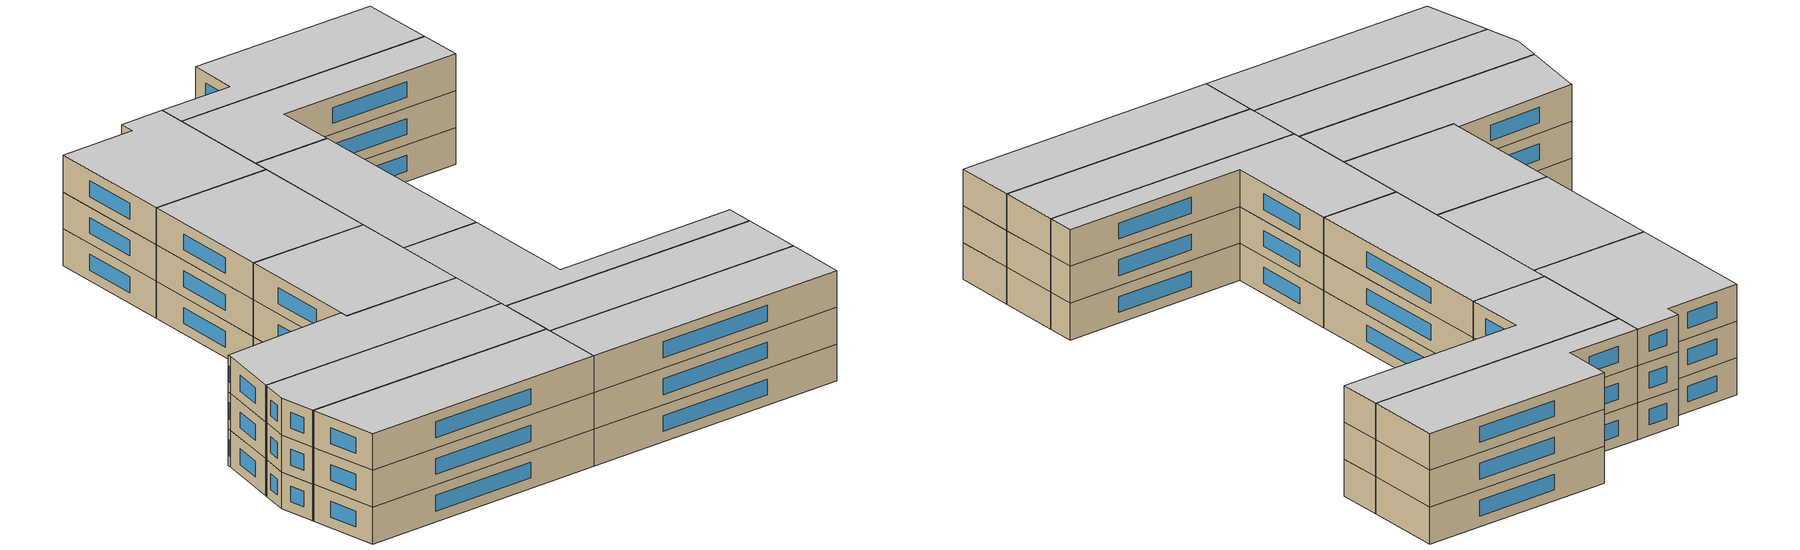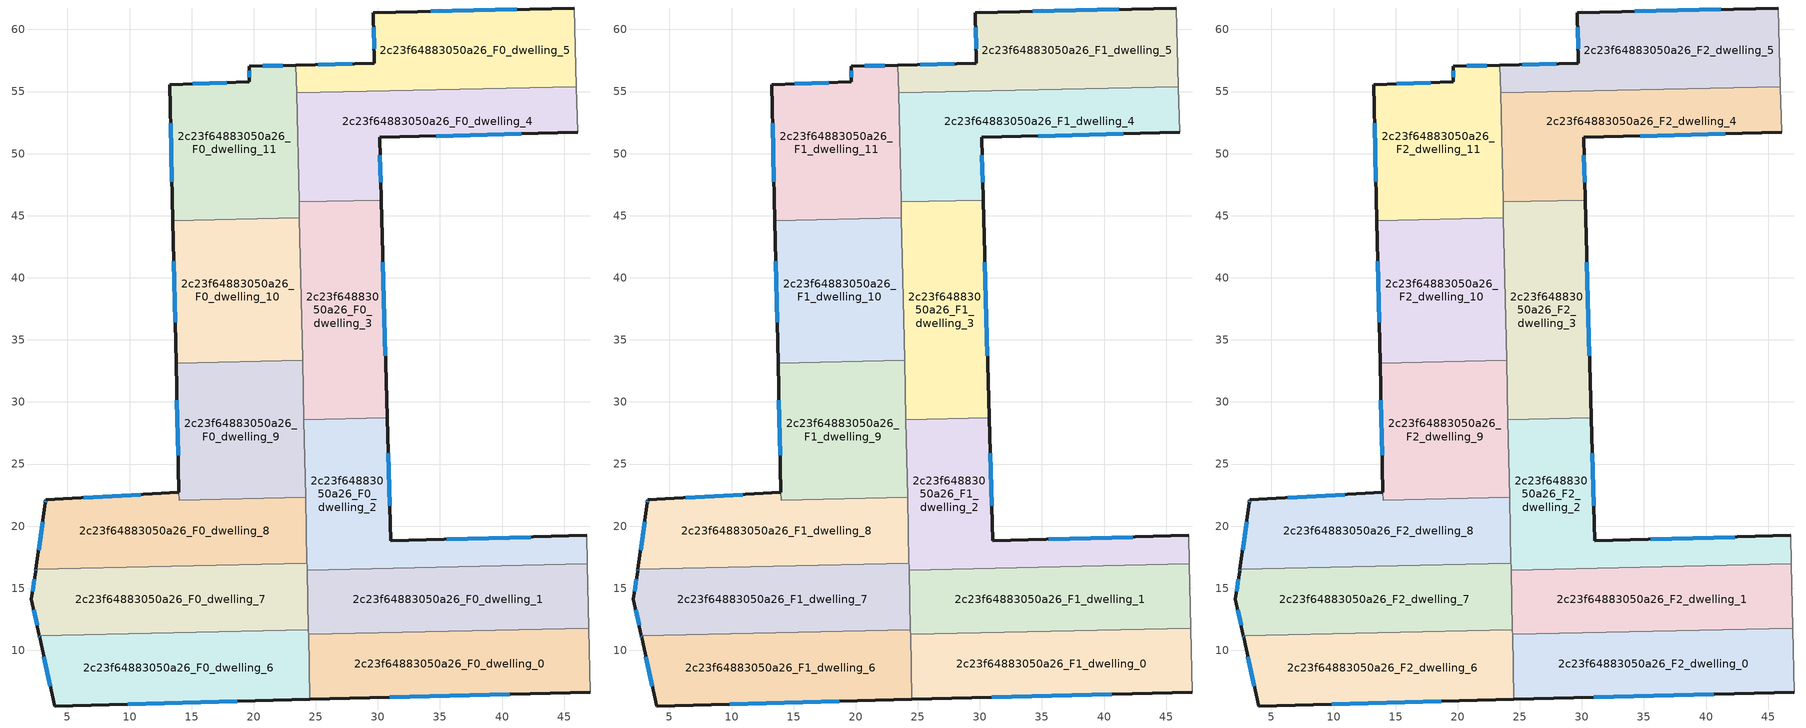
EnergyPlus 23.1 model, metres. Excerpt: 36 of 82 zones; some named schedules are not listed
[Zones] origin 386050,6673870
2c23f64883050a26_F0_dwelling_0
 floor ground (EU_floor_Construction): 46.97,11.78 47.08,6.64 24.53,6.05 24.42,11.28 z0
 wall outside (EU_wall_Construction): 24.53,6.05 47.08,6.64 z0:3
 wall adiabatic (EU_wall_Construction): 47.08,6.64 46.97,11.78 z0:3
 wall to 2c23f64883050a26_F0_dwelling_1 (EU_wall_Construction): 46.97,11.78 24.42,11.28 z0:3
 wall to 2c23f64883050a26_F0_dwelling_6 (EU_wall_Construction): 24.42,11.28 24.53,6.05 z0:3
 window (EU_Window_Construction): 30.98,6.22 40.64,6.47 z0.86:2.14
2c23f64883050a26_F0_dwelling_1
 floor ground (EU_floor_Construction): 46.86,16.96 46.97,11.78 24.42,11.28 24.3,16.46 z0
 wall to 2c23f64883050a26_F0_dwelling_2 (EU_wall_Construction): 46.86,16.96 24.3,16.46 z0:3
 wall adiabatic (EU_wall_Construction): 46.97,11.78 46.86,16.96 z0:3
 wall to 2c23f64883050a26_F0_dwelling_7 (EU_wall_Construction): 24.3,16.46 24.41,11.65 z0:3
 wall to 2c23f64883050a26_F0_dwelling_6 (EU_wall_Construction): 24.41,11.65 24.41,11.55 24.42,11.28 z0:3
2c23f64883050a26_F0_dwelling_10
 floor ground (EU_floor_Construction): 23.68,44.83 23.93,33.36 13.75,33.13 13.49,44.61 z0
 wall outside (EU_wall_Construction): 13.49,44.61 13.75,33.13 z0:3
 wall to 2c23f64883050a26_F0_dwelling_9 (EU_wall_Construction): 13.75,33.13 23.93,33.36 z0:3
 wall to 2c23f64883050a26_F0_dwelling_11 (EU_wall_Construction): 23.68,44.83 13.49,44.61 z0:3
 wall to 2c23f64883050a26_F0_dwelling_3 (EU_wall_Construction): 23.93,33.36 23.68,44.83 z0:3
 window (EU_Window_Construction): 13.56,41.33 13.67,36.41 z0.86:2.14
2c23f64883050a26_F0_dwelling_11
 floor ground (EU_floor_Construction): 23.41,57.12 23.68,44.83 13.49,44.61 13.24,55.56 19.66,55.79 19.63,57.04 z0
 wall outside (EU_wall_Construction): 23.41,57.12 19.63,57.04 19.66,55.79 13.24,55.56 13.49,44.61 z0:3
 wall to 2c23f64883050a26_F0_dwelling_4 (EU_wall_Construction): 23.65,46.11 23.46,54.88 z0:3
 wall to 2c23f64883050a26_F0_dwelling_5 (EU_wall_Construction): 23.46,54.88 23.41,57.12 z0:3
 wall to 2c23f64883050a26_F0_dwelling_3 (EU_wall_Construction): 23.68,44.84 23.65,46.11 z0:3
 window (EU_Window_Construction): 13.31,52.43 13.42,47.74 / 17.83,55.72 15.07,55.63 / 19.64,56.68 19.65,56.14 / 22.33,57.1 20.71,57.06 z0.86:2.14
2c23f64883050a26_F0_dwelling_2
 floor ground (EU_floor_Construction): 46.81,19.25 46.86,16.96 24.3,16.46 24.04,28.57 30.75,28.71 31.02,18.81 z0
 wall outside (EU_wall_Construction): 46.81,19.25 31.02,18.81 30.75,28.71 z0:3
 wall to 2c23f64883050a26_F0_dwelling_3 (EU_wall_Construction): 30.75,28.71 24.04,28.57 z0:3
 wall adiabatic (EU_wall_Construction): 46.86,16.96 46.81,19.25 z0:3
 wall to 2c23f64883050a26_F0_dwelling_9 (EU_wall_Construction): 24.04,28.57 24.17,22.33 z0:3
 wall to 2c23f64883050a26_F0_dwelling_8 (EU_wall_Construction): 24.18,22.33 24.29,17.02 z0:3
 wall to 2c23f64883050a26_F0_dwelling_7 (EU_wall_Construction): 24.29,17.02 24.29,16.87 / 24.3,16.87 24.3,16.46 z0:3
 window (EU_Window_Construction): 30.94,21.64 30.83,25.88 / 42.3,19.12 35.53,18.93 z0.86:2.14
2c23f64883050a26_F0_dwelling_3
 floor ground (EU_floor_Construction): 30.27,46.25 30.75,28.71 24.04,28.57 23.65,46.11 z0
 wall outside (EU_wall_Construction): 30.75,28.71 30.27,46.25 z0:3
 wall to 2c23f64883050a26_F0_dwelling_4 (EU_wall_Construction): 30.27,46.25 23.65,46.11 z0:3
 wall to 2c23f64883050a26_F0_dwelling_9 (EU_wall_Construction): 23.93,33.36 24.04,28.57 z0:3
 window (EU_Window_Construction): 30.61,33.72 30.41,41.24 z0.86:2.14
2c23f64883050a26_F0_dwelling_4
 floor ground (EU_floor_Construction): 45.99,55.38 46.09,51.7 30.13,51.31 30.27,46.25 23.65,46.11 23.46,54.88 z0
 wall outside (EU_wall_Construction): 30.27,46.25 30.13,51.31 46.09,51.7 z0:3
 wall to 2c23f64883050a26_F0_dwelling_5 (EU_wall_Construction): 45.99,55.38 23.46,54.88 z0:3
 wall adiabatic (EU_wall_Construction): 46.09,51.7 45.99,55.38 z0:3
 window (EU_Window_Construction): 34.69,51.42 41.53,51.59 / 30.23,47.7 30.17,49.86 z0.86:2.14
2c23f64883050a26_F0_dwelling_5
 floor ground (EU_floor_Construction): 45.82,61.73 45.99,55.38 23.46,54.88 23.41,57.12 29.73,57.26 29.63,61.36 z0
 wall outside (EU_wall_Construction): 45.82,61.73 29.63,61.36 29.73,57.26 23.41,57.12 z0:3
 wall adiabatic (EU_wall_Construction): 45.99,55.38 45.82,61.73 z0:3
 window (EU_Window_Construction): 41.2,61.62 34.26,61.47 / 27.92,57.22 25.21,57.16 / 29.66,60.19 29.7,58.43 z0.86:2.14
2c23f64883050a26_F0_dwelling_6
 floor ground (EU_floor_Construction): 24.41,11.65 24.41,11.55 24.53,6.05 3.97,5.52 2.76,11.07 2.74,11.17 z0
 wall outside (EU_wall_Construction): 2.74,11.17 2.76,11.07 3.97,5.52 24.53,6.05 z0:3
 wall to 2c23f64883050a26_F0_dwelling_7 (EU_wall_Construction): 24.41,11.65 2.74,11.17 z0:3
 window (EU_Window_Construction): 2.75,11.14 2.76,11.1 / 9.85,5.67 18.66,5.9 / 3.11,9.48 3.63,7.1 z0.86:2.14
2c23f64883050a26_F0_dwelling_7
 floor ground (EU_floor_Construction): 24.29,17.02 24.29,16.87 24.41,11.65 2.74,11.17 2.11,14.09 2.43,16.38 2.44,16.44 2.45,16.54 z0
 wall outside (EU_wall_Construction): 2.45,16.54 2.44,16.44 2.43,16.38 2.11,14.09 2.74,11.17 z0:3
 wall to 2c23f64883050a26_F0_dwelling_8 (EU_wall_Construction): 24.29,17.02 2.45,16.54 z0:3
 window (EU_Window_Construction): 2.34,15.73 2.2,14.75 / 2.45,16.51 2.44,16.46 / 2.29,13.26 2.56,12.01 z0.86:2.14
2c23f64883050a26_F0_dwelling_8
 floor ground (EU_floor_Construction): 24.17,22.33 24.29,17.02 2.45,16.54 3.21,21.87 3.25,22.12 13.98,22.72 14,22.1 z0
 wall outside (EU_wall_Construction): 13.98,22.72 3.25,22.12 3.21,21.87 2.45,16.54 z0:3
 wall to 2c23f64883050a26_F0_dwelling_9 (EU_wall_Construction): 24.17,22.33 14,22.1 13.98,22.72 z0:3
 window (EU_Window_Construction): 3.24,22.04 3.22,21.94 / 10.92,22.55 6.31,22.29 / 3,20.34 2.67,18.06 z0.86:2.14
2c23f64883050a26_F0_dwelling_9
 floor ground (EU_floor_Construction): 23.93,33.36 24.17,22.33 14,22.1 13.75,33.13 z0
 wall outside (EU_wall_Construction): 13.75,33.13 13.98,22.72 z0:3
 window (EU_Window_Construction): 13.81,30.16 13.91,25.69 z0.86:2.14
2c23f64883050a26_F1_dwelling_0
 floor to 2c23f64883050a26_F0_dwelling_0 (EU_floor_Construction): 46.97,11.78 47.08,6.64 24.53,6.05 24.42,11.28 z3
 wall outside (EU_wall_Construction): 24.53,6.05 47.08,6.64 z3:6
 wall adiabatic (EU_wall_Construction): 47.08,6.64 46.97,11.78 z3:6
 wall to 2c23f64883050a26_F1_dwelling_1 (EU_wall_Construction): 46.97,11.78 24.42,11.28 z3:6
 wall to 2c23f64883050a26_F1_dwelling_6 (EU_wall_Construction): 24.42,11.28 24.53,6.05 z3:6
 window (EU_Window_Construction): 30.98,6.22 40.64,6.47 z3.86:5.14
2c23f64883050a26_F1_dwelling_1
 floor to 2c23f64883050a26_F0_dwelling_1 (EU_floor_Construction): 46.86,16.96 46.97,11.78 24.42,11.28 24.3,16.46 z3
 wall to 2c23f64883050a26_F1_dwelling_2 (EU_wall_Construction): 46.86,16.96 24.3,16.46 z3:6
 wall adiabatic (EU_wall_Construction): 46.97,11.78 46.86,16.96 z3:6
 wall to 2c23f64883050a26_F1_dwelling_7 (EU_wall_Construction): 24.3,16.46 24.41,11.65 z3:6
 wall to 2c23f64883050a26_F1_dwelling_6 (EU_wall_Construction): 24.41,11.65 24.41,11.55 24.42,11.28 z3:6
2c23f64883050a26_F1_dwelling_10
 floor to 2c23f64883050a26_F0_dwelling_10 (EU_floor_Construction): 23.68,44.83 23.93,33.36 13.75,33.13 13.49,44.61 z3
 wall outside (EU_wall_Construction): 13.49,44.61 13.75,33.13 z3:6
 wall to 2c23f64883050a26_F1_dwelling_9 (EU_wall_Construction): 13.75,33.13 23.93,33.36 z3:6
 wall to 2c23f64883050a26_F1_dwelling_11 (EU_wall_Construction): 23.68,44.83 13.49,44.61 z3:6
 wall to 2c23f64883050a26_F1_dwelling_3 (EU_wall_Construction): 23.93,33.36 23.68,44.83 z3:6
 window (EU_Window_Construction): 13.56,41.33 13.67,36.41 z3.86:5.14
2c23f64883050a26_F1_dwelling_11
 floor to 2c23f64883050a26_F0_dwelling_11 (EU_floor_Construction): 23.41,57.12 23.68,44.83 13.49,44.61 13.24,55.56 19.66,55.79 19.63,57.04 z3
 wall outside (EU_wall_Construction): 23.41,57.12 19.63,57.04 19.66,55.79 13.24,55.56 13.49,44.61 z3:6
 wall to 2c23f64883050a26_F1_dwelling_4 (EU_wall_Construction): 23.65,46.11 23.46,54.88 z3:6
 wall to 2c23f64883050a26_F1_dwelling_5 (EU_wall_Construction): 23.46,54.88 23.41,57.12 z3:6
 wall to 2c23f64883050a26_F1_dwelling_3 (EU_wall_Construction): 23.68,44.84 23.65,46.11 z3:6
 window (EU_Window_Construction): 13.31,52.43 13.42,47.74 / 17.83,55.72 15.07,55.63 / 19.64,56.68 19.65,56.14 / 22.33,57.1 20.71,57.06 z3.86:5.14
2c23f64883050a26_F1_dwelling_2
 floor to 2c23f64883050a26_F0_dwelling_2 (EU_floor_Construction): 46.81,19.25 46.86,16.96 24.3,16.46 24.04,28.57 30.75,28.71 31.02,18.81 z3
 wall outside (EU_wall_Construction): 46.81,19.25 31.02,18.81 30.75,28.71 z3:6
 wall to 2c23f64883050a26_F1_dwelling_3 (EU_wall_Construction): 30.75,28.71 24.04,28.57 z3:6
 wall adiabatic (EU_wall_Construction): 46.86,16.96 46.81,19.25 z3:6
 wall to 2c23f64883050a26_F1_dwelling_9 (EU_wall_Construction): 24.04,28.57 24.17,22.33 z3:6
 wall to 2c23f64883050a26_F1_dwelling_8 (EU_wall_Construction): 24.18,22.33 24.29,17.02 z3:6
 wall to 2c23f64883050a26_F1_dwelling_7 (EU_wall_Construction): 24.29,17.02 24.29,16.87 / 24.3,16.87 24.3,16.46 z3:6
 window (EU_Window_Construction): 30.94,21.64 30.83,25.88 / 42.3,19.12 35.53,18.93 z3.86:5.14
2c23f64883050a26_F1_dwelling_3
 floor to 2c23f64883050a26_F0_dwelling_3 (EU_floor_Construction): 30.27,46.25 30.75,28.71 24.04,28.57 23.65,46.11 z3
 wall outside (EU_wall_Construction): 30.75,28.71 30.27,46.25 z3:6
 wall to 2c23f64883050a26_F1_dwelling_4 (EU_wall_Construction): 30.27,46.25 23.65,46.11 z3:6
 wall to 2c23f64883050a26_F1_dwelling_9 (EU_wall_Construction): 23.93,33.36 24.04,28.57 z3:6
 window (EU_Window_Construction): 30.61,33.72 30.41,41.24 z3.86:5.14
2c23f64883050a26_F1_dwelling_4
 floor to 2c23f64883050a26_F0_dwelling_4 (EU_floor_Construction): 45.99,55.38 46.09,51.7 30.13,51.31 30.27,46.25 23.65,46.11 23.46,54.88 z3
 wall outside (EU_wall_Construction): 30.27,46.25 30.13,51.31 46.09,51.7 z3:6
 wall to 2c23f64883050a26_F1_dwelling_5 (EU_wall_Construction): 45.99,55.38 23.46,54.88 z3:6
 wall adiabatic (EU_wall_Construction): 46.09,51.7 45.99,55.38 z3:6
 window (EU_Window_Construction): 34.69,51.42 41.53,51.59 / 30.23,47.7 30.17,49.86 z3.86:5.14
2c23f64883050a26_F1_dwelling_5
 floor to 2c23f64883050a26_F0_dwelling_5 (EU_floor_Construction): 45.82,61.73 45.99,55.38 23.46,54.88 23.41,57.12 29.73,57.26 29.63,61.36 z3
 wall outside (EU_wall_Construction): 45.82,61.73 29.63,61.36 29.73,57.26 23.41,57.12 z3:6
 wall adiabatic (EU_wall_Construction): 45.99,55.38 45.82,61.73 z3:6
 window (EU_Window_Construction): 41.2,61.62 34.26,61.47 / 27.92,57.22 25.21,57.16 / 29.66,60.19 29.7,58.43 z3.86:5.14
2c23f64883050a26_F1_dwelling_6
 floor to 2c23f64883050a26_F0_dwelling_6 (EU_floor_Construction): 24.41,11.65 24.41,11.55 24.53,6.05 3.97,5.52 2.76,11.07 2.74,11.17 z3
 wall outside (EU_wall_Construction): 2.74,11.17 2.76,11.07 3.97,5.52 24.53,6.05 z3:6
 wall to 2c23f64883050a26_F1_dwelling_7 (EU_wall_Construction): 24.41,11.65 2.74,11.17 z3:6
 window (EU_Window_Construction): 2.75,11.14 2.76,11.1 / 9.85,5.67 18.66,5.9 / 3.11,9.48 3.63,7.1 z3.86:5.14
2c23f64883050a26_F1_dwelling_7
 floor to 2c23f64883050a26_F0_dwelling_7 (EU_floor_Construction): 24.29,17.02 24.29,16.87 24.41,11.65 2.74,11.17 2.11,14.09 2.43,16.38 2.44,16.44 2.45,16.54 z3
 wall outside (EU_wall_Construction): 2.45,16.54 2.44,16.44 2.43,16.38 2.11,14.09 2.74,11.17 z3:6
 wall to 2c23f64883050a26_F1_dwelling_8 (EU_wall_Construction): 24.29,17.02 2.45,16.54 z3:6
 window (EU_Window_Construction): 2.34,15.73 2.2,14.75 / 2.45,16.51 2.44,16.46 / 2.29,13.26 2.56,12.01 z3.86:5.14
2c23f64883050a26_F1_dwelling_8
 floor to 2c23f64883050a26_F0_dwelling_8 (EU_floor_Construction): 24.17,22.33 24.29,17.02 2.45,16.54 3.21,21.87 3.25,22.12 13.98,22.72 14,22.1 z3
 wall outside (EU_wall_Construction): 13.98,22.72 3.25,22.12 3.21,21.87 2.45,16.54 z3:6
 wall to 2c23f64883050a26_F1_dwelling_9 (EU_wall_Construction): 24.17,22.33 14,22.1 13.98,22.72 z3:6
 window (EU_Window_Construction): 3.24,22.04 3.22,21.94 / 10.92,22.55 6.31,22.29 / 3,20.34 2.67,18.06 z3.86:5.14
2c23f64883050a26_F1_dwelling_9
 floor to 2c23f64883050a26_F0_dwelling_9 (EU_floor_Construction): 23.93,33.36 24.17,22.33 14,22.1 13.75,33.13 z3
 wall outside (EU_wall_Construction): 13.75,33.13 13.98,22.72 z3:6
 window (EU_Window_Construction): 13.81,30.16 13.91,25.69 z3.86:5.14
2c23f64883050a26_F2_dwelling_0
 floor to 2c23f64883050a26_F1_dwelling_0 (EU_floor_Construction): 46.97,11.78 47.08,6.64 24.53,6.05 24.42,11.28 z6
 wall outside (EU_wall_Construction): 24.53,6.05 47.08,6.64 z6:9
 wall adiabatic (EU_wall_Construction): 47.08,6.64 46.97,11.78 z6:9
 wall to 2c23f64883050a26_F2_dwelling_1 (EU_wall_Construction): 46.97,11.78 24.42,11.28 z6:9
 wall to 2c23f64883050a26_F2_dwelling_6 (EU_wall_Construction): 24.42,11.28 24.53,6.05 z6:9
 window (EU_Window_Construction): 30.98,6.22 40.64,6.47 z6.86:8.14
 ceiling to 2c23f64883050a26_F3_dwelling_0 (EU_floor_Construction): 47.08,6.64 46.97,11.78 24.42,11.28 24.53,6.05 z9
2c23f64883050a26_F2_dwelling_1
 floor to 2c23f64883050a26_F1_dwelling_1 (EU_floor_Construction): 46.86,16.96 46.97,11.78 24.42,11.28 24.3,16.46 z6
 wall to 2c23f64883050a26_F2_dwelling_2 (EU_wall_Construction): 46.86,16.96 24.3,16.46 z6:9
 wall adiabatic (EU_wall_Construction): 46.97,11.78 46.86,16.96 z6:9
 wall to 2c23f64883050a26_F2_dwelling_7 (EU_wall_Construction): 24.3,16.46 24.41,11.65 z6:9
 wall to 2c23f64883050a26_F2_dwelling_6 (EU_wall_Construction): 24.41,11.65 24.41,11.55 24.42,11.28 z6:9
 ceiling to 2c23f64883050a26_F3_dwelling_1 (EU_floor_Construction): 46.97,11.78 46.86,16.96 24.3,16.46 24.42,11.28 z9
2c23f64883050a26_F2_dwelling_10
 floor to 2c23f64883050a26_F1_dwelling_10 (EU_floor_Construction): 23.68,44.83 23.93,33.36 13.75,33.13 13.49,44.61 z6
 wall outside (EU_wall_Construction): 13.49,44.61 13.75,33.13 z6:9
 wall to 2c23f64883050a26_F2_dwelling_9 (EU_wall_Construction): 13.75,33.13 23.93,33.36 z6:9
 wall to 2c23f64883050a26_F2_dwelling_11 (EU_wall_Construction): 23.68,44.83 13.49,44.61 z6:9
 wall to 2c23f64883050a26_F2_dwelling_3 (EU_wall_Construction): 23.93,33.36 23.68,44.83 z6:9
 window (EU_Window_Construction): 13.56,41.33 13.67,36.41 z6.86:8.14
 ceiling to 2c23f64883050a26_F3_dwelling_10 (EU_floor_Construction): 23.93,33.36 23.68,44.83 13.49,44.61 13.75,33.13 z9
2c23f64883050a26_F2_dwelling_11
 floor to 2c23f64883050a26_F1_dwelling_11 (EU_floor_Construction): 23.41,57.12 23.68,44.83 13.49,44.61 13.24,55.56 19.66,55.79 19.63,57.04 z6
 wall outside (EU_wall_Construction): 23.41,57.12 19.63,57.04 19.66,55.79 13.24,55.56 13.49,44.61 z6:9
 wall to 2c23f64883050a26_F2_dwelling_4 (EU_wall_Construction): 23.65,46.11 23.46,54.88 z6:9
 wall to 2c23f64883050a26_F2_dwelling_5 (EU_wall_Construction): 23.46,54.88 23.41,57.12 z6:9
 wall to 2c23f64883050a26_F2_dwelling_3 (EU_wall_Construction): 23.68,44.84 23.65,46.11 z6:9
 window (EU_Window_Construction): 13.31,52.43 13.42,47.74 / 17.83,55.72 15.07,55.63 / 19.64,56.68 19.65,56.14 / 22.33,57.1 20.71,57.06 z6.86:8.14
 ceiling to 2c23f64883050a26_F3_dwelling_11 (EU_floor_Construction): 23.68,44.83 23.41,57.12 19.63,57.04 19.66,55.79 13.24,55.56 13.49,44.61 z9
2c23f64883050a26_F2_dwelling_2
 floor to 2c23f64883050a26_F1_dwelling_2 (EU_floor_Construction): 46.81,19.25 46.86,16.96 24.3,16.46 24.04,28.57 30.75,28.71 31.02,18.81 z6
 wall outside (EU_wall_Construction): 46.81,19.25 31.02,18.81 30.75,28.71 z6:9
 wall to 2c23f64883050a26_F2_dwelling_3 (EU_wall_Construction): 30.75,28.71 24.04,28.57 z6:9
 wall adiabatic (EU_wall_Construction): 46.86,16.96 46.81,19.25 z6:9
 wall to 2c23f64883050a26_F2_dwelling_9 (EU_wall_Construction): 24.04,28.57 24.17,22.33 z6:9
 wall to 2c23f64883050a26_F2_dwelling_8 (EU_wall_Construction): 24.18,22.33 24.29,17.02 z6:9
 wall to 2c23f64883050a26_F2_dwelling_7 (EU_wall_Construction): 24.29,17.02 24.29,16.87 / 24.3,16.87 24.3,16.46 z6:9
 window (EU_Window_Construction): 30.94,21.64 30.83,25.88 / 42.3,19.12 35.53,18.93 z6.86:8.14
 ceiling to 2c23f64883050a26_F3_dwelling_2 (EU_floor_Construction): 46.86,16.96 46.81,19.25 31.02,18.81 30.75,28.71 24.04,28.57 24.3,16.46 z9
2c23f64883050a26_F2_dwelling_3
 floor to 2c23f64883050a26_F1_dwelling_3 (EU_floor_Construction): 30.27,46.25 30.75,28.71 24.04,28.57 23.65,46.11 z6
 wall outside (EU_wall_Construction): 30.75,28.71 30.27,46.25 z6:9
 wall to 2c23f64883050a26_F2_dwelling_4 (EU_wall_Construction): 30.27,46.25 23.65,46.11 z6:9
 wall to 2c23f64883050a26_F2_dwelling_9 (EU_wall_Construction): 23.93,33.36 24.04,28.57 z6:9
 window (EU_Window_Construction): 30.61,33.72 30.41,41.24 z6.86:8.14
 ceiling to 2c23f64883050a26_F3_dwelling_3 (EU_floor_Construction): 30.75,28.71 30.27,46.25 23.65,46.11 24.04,28.57 z9
2c23f64883050a26_F2_dwelling_4
 floor to 2c23f64883050a26_F1_dwelling_4 (EU_floor_Construction): 45.99,55.38 46.09,51.7 30.13,51.31 30.27,46.25 23.65,46.11 23.46,54.88 z6
 wall outside (EU_wall_Construction): 30.27,46.25 30.13,51.31 46.09,51.7 z6:9
 wall to 2c23f64883050a26_F2_dwelling_5 (EU_wall_Construction): 45.99,55.38 23.46,54.88 z6:9
 wall adiabatic (EU_wall_Construction): 46.09,51.7 45.99,55.38 z6:9
 window (EU_Window_Construction): 34.69,51.42 41.53,51.59 / 30.23,47.7 30.17,49.86 z6.86:8.14
 ceiling to 2c23f64883050a26_F3_dwelling_4 (EU_floor_Construction): 46.09,51.7 45.99,55.38 23.46,54.88 23.65,46.11 30.27,46.25 30.13,51.31 z9
2c23f64883050a26_F2_dwelling_5
 floor to 2c23f64883050a26_F1_dwelling_5 (EU_floor_Construction): 45.82,61.73 45.99,55.38 23.46,54.88 23.41,57.12 29.73,57.26 29.63,61.36 z6
 wall outside (EU_wall_Construction): 45.82,61.73 29.63,61.36 29.73,57.26 23.41,57.12 z6:9
 wall adiabatic (EU_wall_Construction): 45.99,55.38 45.82,61.73 z6:9
 window (EU_Window_Construction): 41.2,61.62 34.26,61.47 / 27.92,57.22 25.21,57.16 / 29.66,60.19 29.7,58.43 z6.86:8.14
 ceiling to 2c23f64883050a26_F3_dwelling_5 (EU_floor_Construction): 45.99,55.38 45.82,61.73 29.63,61.36 29.73,57.26 23.41,57.12 23.46,54.88 z9
2c23f64883050a26_F2_dwelling_6
 floor to 2c23f64883050a26_F1_dwelling_6 (EU_floor_Construction): 24.41,11.65 24.41,11.55 24.53,6.05 3.97,5.52 2.76,11.07 2.74,11.17 z6
 wall outside (EU_wall_Construction): 2.74,11.17 2.76,11.07 3.97,5.52 24.53,6.05 z6:9
 wall to 2c23f64883050a26_F2_dwelling_7 (EU_wall_Construction): 24.41,11.65 2.74,11.17 z6:9
 window (EU_Window_Construction): 2.75,11.14 2.76,11.1 / 9.85,5.67 18.66,5.9 / 3.11,9.48 3.63,7.1 z6.86:8.14
 ceiling to 2c23f64883050a26_F3_dwelling_6 (EU_floor_Construction): 24.53,6.05 24.41,11.55 24.41,11.65 2.74,11.17 2.76,11.07 3.97,5.52 z9
2c23f64883050a26_F2_dwelling_7
 floor to 2c23f64883050a26_F1_dwelling_7 (EU_floor_Construction): 24.29,17.02 24.29,16.87 24.41,11.65 2.74,11.17 2.11,14.09 2.43,16.38 2.44,16.44 2.45,16.54 z6
 wall outside (EU_wall_Construction): 2.45,16.54 2.44,16.44 2.43,16.38 2.11,14.09 2.74,11.17 z6:9
 wall to 2c23f64883050a26_F2_dwelling_8 (EU_wall_Construction): 24.29,17.02 2.45,16.54 z6:9
 window (EU_Window_Construction): 2.34,15.73 2.2,14.75 / 2.45,16.51 2.44,16.46 / 2.29,13.26 2.56,12.01 z6.86:8.14
 ceiling to 2c23f64883050a26_F3_dwelling_7 (EU_floor_Construction): 24.41,11.65 24.29,16.87 24.29,17.02 2.45,16.54 2.44,16.44 2.43,16.38 2.11,14.09 2.74,11.17 z9
2c23f64883050a26_F2_dwelling_8
 floor to 2c23f64883050a26_F1_dwelling_8 (EU_floor_Construction): 24.17,22.33 24.29,17.02 2.45,16.54 3.21,21.87 3.25,22.12 13.98,22.72 14,22.1 z6
 wall outside (EU_wall_Construction): 13.98,22.72 3.25,22.12 3.21,21.87 2.45,16.54 z6:9
 wall to 2c23f64883050a26_F2_dwelling_9 (EU_wall_Construction): 24.17,22.33 14,22.1 13.98,22.72 z6:9
 window (EU_Window_Construction): 3.24,22.04 3.22,21.94 / 10.92,22.55 6.31,22.29 / 3,20.34 2.67,18.06 z6.86:8.14
 ceiling to 2c23f64883050a26_F3_dwelling_8 (EU_floor_Construction): 24.29,17.02 24.17,22.33 14,22.1 13.98,22.72 3.25,22.12 3.21,21.87 2.45,16.54 z9
2c23f64883050a26_F2_dwelling_9
 floor to 2c23f64883050a26_F1_dwelling_9 (EU_floor_Construction): 23.93,33.36 24.17,22.33 14,22.1 13.75,33.13 z6
 wall outside (EU_wall_Construction): 13.75,33.13 13.98,22.72 z6:9
 window (EU_Window_Construction): 13.81,30.16 13.91,25.69 z6.86:8.14
 ceiling to 2c23f64883050a26_F3_dwelling_9 (EU_floor_Construction): 24.17,22.33 23.93,33.36 13.75,33.13 14,22.1 z9
[Building]
EU S2 Campaign: North Axis=0; Terrain=City; Solar Distribution=FullExterior
[Site:Location]
Helsinki-Vantaa.AP: Latitude=60.317; Longitude=24.963; Time Zone=2; Elevation=54.6
[SizingPeriod:WeatherFileDays]
AnnualSizingPeriod: Begin Month=1; Begin Day of Month=1; End Month=12; End Day of Month=31; Day of Week for Start Day=Monday; Use Weather File Daylight Saving Period=No; Use Weather File Rain and Snow Indicators=No
[MATERIAL]
EU_InternalMass_Material: Roughness=MediumRough; Thickness=0.1; Conductivity=1; Density=1800; Specific Heat=900; Thermal Absorptance=0.9; Solar Absorptance=0.7; Visible Absorptance=0.7
[MATERIAL:NOMASS] Roughness=MediumRough; Thermal Absorptance=0.9; Solar Absorptance=0.7; Visible Absorptance=0.7
Name | Thermal Resistance
EU_wall_NoMass | 1.10183
EU_floor_NoMass | 1.70606
[WINDOWMATERIAL:SIMPLEGLAZINGSYSTEM]
EU_Window_SimpleGlazing: UFactor=3.11035; Solar Heat Gain Coefficient=0.8; Visible Transmittance=0.8
[CONSTRUCTION]
EU_wall_Construction: EU_wall_NoMass
EU_floor_Construction: EU_floor_NoMass
EU_Window_Construction: EU_Window_SimpleGlazing
EU_InternalMass_Construction: EU_InternalMass_Material
[ZONE] Type=1; Multiplier=1; Ceiling Height=autocalculate; Floor Area=autocalculate; Part of Total Floor Area=Yes
Name | Volume
2c23f64883050a26_F0_dwelling_0; 2c23f64883050a26_F1_dwelling_0; 2c23f64883050a26_F2_dwelling_0 | 350.941
2c23f64883050a26_F0_dwelling_1; 2c23f64883050a26_F1_dwelling_1; 2c23f64883050a26_F2_dwelling_1 | 350.982
2c23f64883050a26_F0_dwelling_10; 2c23f64883050a26_F1_dwelling_10; 2c23f64883050a26_F2_dwelling_10 | 350.938
2c23f64883050a26_F0_dwelling_11; 2c23f64883050a26_F1_dwelling_11; 2c23f64883050a26_F2_dwelling_11 | 350.993
2c23f64883050a26_F0_dwelling_2; 2c23f64883050a26_F1_dwelling_2; 2c23f64883050a26_F2_dwelling_2 | 350.953
2c23f64883050a26_F0_dwelling_3; 2c23f64883050a26_F1_dwelling_3; 2c23f64883050a26_F2_dwelling_3 | 350.996
2c23f64883050a26_F0_dwelling_4; 2c23f64883050a26_F1_dwelling_4; 2c23f64883050a26_F2_dwelling_4 | 350.966
2c23f64883050a26_F0_dwelling_5; 2c23f64883050a26_F1_dwelling_5; 2c23f64883050a26_F2_dwelling_5 | 350.961
2c23f64883050a26_F0_dwelling_6; 2c23f64883050a26_F1_dwelling_6; 2c23f64883050a26_F2_dwelling_6 | 357.485
2c23f64883050a26_F0_dwelling_7; 2c23f64883050a26_F1_dwelling_7; 2c23f64883050a26_F2_dwelling_7 | 354.302
2c23f64883050a26_F0_dwelling_8; 2c23f64883050a26_F1_dwelling_8; 2c23f64883050a26_F2_dwelling_8 | 355.071
2c23f64883050a26_F0_dwelling_9; 2c23f64883050a26_F1_dwelling_9; 2c23f64883050a26_F2_dwelling_9 | 336.961
[INTERNALMASS] Construction=EU_InternalMass_Construction
Name | Zone or ZoneList | Surface Area
2c23f64883050a26_F0_dwelling_0_EU_InternalMass | 2c23f64883050a26_F0_dwelling_0 | 116.98
2c23f64883050a26_F0_dwelling_1_EU_InternalMass | 2c23f64883050a26_F0_dwelling_1 | 116.994
2c23f64883050a26_F0_dwelling_2_EU_InternalMass | 2c23f64883050a26_F0_dwelling_2 | 116.985
2c23f64883050a26_F0_dwelling_3_EU_InternalMass | 2c23f64883050a26_F0_dwelling_3 | 116.999
2c23f64883050a26_F0_dwelling_4_EU_InternalMass | 2c23f64883050a26_F0_dwelling_4 | 116.989
2c23f64883050a26_F0_dwelling_5_EU_InternalMass | 2c23f64883050a26_F0_dwelling_5 | 116.987
2c23f64883050a26_F0_dwelling_6_EU_InternalMass | 2c23f64883050a26_F0_dwelling_6 | 119.156
2c23f64883050a26_F0_dwelling_7_EU_InternalMass | 2c23f64883050a26_F0_dwelling_7 | 118.099
2c23f64883050a26_F0_dwelling_8_EU_InternalMass | 2c23f64883050a26_F0_dwelling_8 | 118.36
2c23f64883050a26_F0_dwelling_9_EU_InternalMass | 2c23f64883050a26_F0_dwelling_9 | 112.348
2c23f64883050a26_F0_dwelling_10_EU_InternalMass | 2c23f64883050a26_F0_dwelling_10 | 116.98
2c23f64883050a26_F0_dwelling_11_EU_InternalMass | 2c23f64883050a26_F0_dwelling_11 | 117.001
2c23f64883050a26_F1_dwelling_0_EU_InternalMass | 2c23f64883050a26_F1_dwelling_0 | 116.98
2c23f64883050a26_F1_dwelling_1_EU_InternalMass | 2c23f64883050a26_F1_dwelling_1 | 116.994
2c23f64883050a26_F1_dwelling_2_EU_InternalMass | 2c23f64883050a26_F1_dwelling_2 | 116.985
2c23f64883050a26_F1_dwelling_3_EU_InternalMass | 2c23f64883050a26_F1_dwelling_3 | 116.999
2c23f64883050a26_F1_dwelling_4_EU_InternalMass | 2c23f64883050a26_F1_dwelling_4 | 116.989
2c23f64883050a26_F1_dwelling_5_EU_InternalMass | 2c23f64883050a26_F1_dwelling_5 | 116.987
2c23f64883050a26_F1_dwelling_6_EU_InternalMass | 2c23f64883050a26_F1_dwelling_6 | 119.156
2c23f64883050a26_F1_dwelling_7_EU_InternalMass | 2c23f64883050a26_F1_dwelling_7 | 118.099
2c23f64883050a26_F1_dwelling_8_EU_InternalMass | 2c23f64883050a26_F1_dwelling_8 | 118.36
2c23f64883050a26_F1_dwelling_9_EU_InternalMass | 2c23f64883050a26_F1_dwelling_9 | 112.348
2c23f64883050a26_F1_dwelling_10_EU_InternalMass | 2c23f64883050a26_F1_dwelling_10 | 116.98
2c23f64883050a26_F1_dwelling_11_EU_InternalMass | 2c23f64883050a26_F1_dwelling_11 | 117.001
2c23f64883050a26_F2_dwelling_0_EU_InternalMass | 2c23f64883050a26_F2_dwelling_0 | 116.98
2c23f64883050a26_F2_dwelling_1_EU_InternalMass | 2c23f64883050a26_F2_dwelling_1 | 116.994
2c23f64883050a26_F2_dwelling_2_EU_InternalMass | 2c23f64883050a26_F2_dwelling_2 | 116.985
2c23f64883050a26_F2_dwelling_3_EU_InternalMass | 2c23f64883050a26_F2_dwelling_3 | 116.999
2c23f64883050a26_F2_dwelling_4_EU_InternalMass | 2c23f64883050a26_F2_dwelling_4 | 116.989
2c23f64883050a26_F2_dwelling_5_EU_InternalMass | 2c23f64883050a26_F2_dwelling_5 | 116.987
2c23f64883050a26_F2_dwelling_6_EU_InternalMass | 2c23f64883050a26_F2_dwelling_6 | 119.156
2c23f64883050a26_F2_dwelling_7_EU_InternalMass | 2c23f64883050a26_F2_dwelling_7 | 118.099
2c23f64883050a26_F2_dwelling_8_EU_InternalMass | 2c23f64883050a26_F2_dwelling_8 | 118.36
2c23f64883050a26_F2_dwelling_9_EU_InternalMass | 2c23f64883050a26_F2_dwelling_9 | 112.348
2c23f64883050a26_F2_dwelling_10_EU_InternalMass | 2c23f64883050a26_F2_dwelling_10 | 116.98
2c23f64883050a26_F2_dwelling_11_EU_InternalMass | 2c23f64883050a26_F2_dwelling_11 | 117.001
[OTHEREQUIPMENT] Fuel Type=Electricity; Design Level Calculation Method=Watts/Area; Power per Zone Floor Area=1; Fraction Latent=0; Fraction Radiant=0; Fraction Lost=0; Carbon Dioxide Generation Rate=0; EndUse Subcategory=EU_Step8_InternalGains
Name | Zone or ZoneList or Space or SpaceList | Schedule
EU_Step8_InternalGain_2c23f64883050a26_F0_dwelling_0_f000 | 2c23f64883050a26_F0_dwelling_0 | EU_Step8_GainSchedule_2c23f64883050a26_F0_dwelling_0_f000
EU_Step8_InternalGain_2c23f64883050a26_F0_dwelling_1_f000 | 2c23f64883050a26_F0_dwelling_1 | EU_Step8_GainSchedule_2c23f64883050a26_F0_dwelling_1_f000
EU_Step8_InternalGain_2c23f64883050a26_F0_dwelling_2_f000 | 2c23f64883050a26_F0_dwelling_2 | EU_Step8_GainSchedule_2c23f64883050a26_F0_dwelling_2_f000
EU_Step8_InternalGain_2c23f64883050a26_F0_dwelling_3_f000 | 2c23f64883050a26_F0_dwelling_3 | EU_Step8_GainSchedule_2c23f64883050a26_F0_dwelling_3_f000
EU_Step8_InternalGain_2c23f64883050a26_F0_dwelling_4_f000 | 2c23f64883050a26_F0_dwelling_4 | EU_Step8_GainSchedule_2c23f64883050a26_F0_dwelling_4_f000
EU_Step8_InternalGain_2c23f64883050a26_F0_dwelling_5_f000 | 2c23f64883050a26_F0_dwelling_5 | EU_Step8_GainSchedule_2c23f64883050a26_F0_dwelling_5_f000
EU_Step8_InternalGain_2c23f64883050a26_F0_dwelling_6_f000 | 2c23f64883050a26_F0_dwelling_6 | EU_Step8_GainSchedule_2c23f64883050a26_F0_dwelling_6_f000
EU_Step8_InternalGain_2c23f64883050a26_F0_dwelling_7_f000 | 2c23f64883050a26_F0_dwelling_7 | EU_Step8_GainSchedule_2c23f64883050a26_F0_dwelling_7_f000
EU_Step8_InternalGain_2c23f64883050a26_F0_dwelling_8_f000 | 2c23f64883050a26_F0_dwelling_8 | EU_Step8_GainSchedule_2c23f64883050a26_F0_dwelling_8_f000
EU_Step8_InternalGain_2c23f64883050a26_F0_dwelling_9_f000 | 2c23f64883050a26_F0_dwelling_9 | EU_Step8_GainSchedule_2c23f64883050a26_F0_dwelling_9_f000
EU_Step8_InternalGain_2c23f64883050a26_F0_dwelling_10_f000 | 2c23f64883050a26_F0_dwelling_10 | EU_Step8_GainSchedule_2c23f64883050a26_F0_dwelling_10_f000
EU_Step8_InternalGain_2c23f64883050a26_F0_dwelling_11_f000 | 2c23f64883050a26_F0_dwelling_11 | EU_Step8_GainSchedule_2c23f64883050a26_F0_dwelling_11_f000
EU_Step8_InternalGain_2c23f64883050a26_F1_dwelling_0_f000 | 2c23f64883050a26_F1_dwelling_0 | EU_Step8_GainSchedule_2c23f64883050a26_F1_dwelling_0_f000
EU_Step8_InternalGain_2c23f64883050a26_F1_dwelling_1_f000 | 2c23f64883050a26_F1_dwelling_1 | EU_Step8_GainSchedule_2c23f64883050a26_F1_dwelling_1_f000
EU_Step8_InternalGain_2c23f64883050a26_F1_dwelling_2_f000 | 2c23f64883050a26_F1_dwelling_2 | EU_Step8_GainSchedule_2c23f64883050a26_F1_dwelling_2_f000
EU_Step8_InternalGain_2c23f64883050a26_F1_dwelling_3_f000 | 2c23f64883050a26_F1_dwelling_3 | EU_Step8_GainSchedule_2c23f64883050a26_F1_dwelling_3_f000
EU_Step8_InternalGain_2c23f64883050a26_F1_dwelling_4_f000 | 2c23f64883050a26_F1_dwelling_4 | EU_Step8_GainSchedule_2c23f64883050a26_F1_dwelling_4_f000
EU_Step8_InternalGain_2c23f64883050a26_F1_dwelling_5_f000 | 2c23f64883050a26_F1_dwelling_5 | EU_Step8_GainSchedule_2c23f64883050a26_F1_dwelling_5_f000
EU_Step8_InternalGain_2c23f64883050a26_F1_dwelling_6_f000 | 2c23f64883050a26_F1_dwelling_6 | EU_Step8_GainSchedule_2c23f64883050a26_F1_dwelling_6_f000
EU_Step8_InternalGain_2c23f64883050a26_F1_dwelling_7_f000 | 2c23f64883050a26_F1_dwelling_7 | EU_Step8_GainSchedule_2c23f64883050a26_F1_dwelling_7_f000
EU_Step8_InternalGain_2c23f64883050a26_F1_dwelling_8_f000 | 2c23f64883050a26_F1_dwelling_8 | EU_Step8_GainSchedule_2c23f64883050a26_F1_dwelling_8_f000
EU_Step8_InternalGain_2c23f64883050a26_F1_dwelling_9_f000 | 2c23f64883050a26_F1_dwelling_9 | EU_Step8_GainSchedule_2c23f64883050a26_F1_dwelling_9_f000
EU_Step8_InternalGain_2c23f64883050a26_F1_dwelling_10_f000 | 2c23f64883050a26_F1_dwelling_10 | EU_Step8_GainSchedule_2c23f64883050a26_F1_dwelling_10_f000
EU_Step8_InternalGain_2c23f64883050a26_F1_dwelling_11_f000 | 2c23f64883050a26_F1_dwelling_11 | EU_Step8_GainSchedule_2c23f64883050a26_F1_dwelling_11_f000
EU_Step8_InternalGain_2c23f64883050a26_F2_dwelling_0_f000 | 2c23f64883050a26_F2_dwelling_0 | EU_Step8_GainSchedule_2c23f64883050a26_F2_dwelling_0_f000
EU_Step8_InternalGain_2c23f64883050a26_F2_dwelling_1_f000 | 2c23f64883050a26_F2_dwelling_1 | EU_Step8_GainSchedule_2c23f64883050a26_F2_dwelling_1_f000
EU_Step8_InternalGain_2c23f64883050a26_F2_dwelling_2_f000 | 2c23f64883050a26_F2_dwelling_2 | EU_Step8_GainSchedule_2c23f64883050a26_F2_dwelling_2_f000
EU_Step8_InternalGain_2c23f64883050a26_F2_dwelling_3_f000 | 2c23f64883050a26_F2_dwelling_3 | EU_Step8_GainSchedule_2c23f64883050a26_F2_dwelling_3_f000
EU_Step8_InternalGain_2c23f64883050a26_F2_dwelling_4_f000 | 2c23f64883050a26_F2_dwelling_4 | EU_Step8_GainSchedule_2c23f64883050a26_F2_dwelling_4_f000
EU_Step8_InternalGain_2c23f64883050a26_F2_dwelling_5_f000 | 2c23f64883050a26_F2_dwelling_5 | EU_Step8_GainSchedule_2c23f64883050a26_F2_dwelling_5_f000
EU_Step8_InternalGain_2c23f64883050a26_F2_dwelling_6_f000 | 2c23f64883050a26_F2_dwelling_6 | EU_Step8_GainSchedule_2c23f64883050a26_F2_dwelling_6_f000
EU_Step8_InternalGain_2c23f64883050a26_F2_dwelling_7_f000 | 2c23f64883050a26_F2_dwelling_7 | EU_Step8_GainSchedule_2c23f64883050a26_F2_dwelling_7_f000
EU_Step8_InternalGain_2c23f64883050a26_F2_dwelling_8_f000 | 2c23f64883050a26_F2_dwelling_8 | EU_Step8_GainSchedule_2c23f64883050a26_F2_dwelling_8_f000
EU_Step8_InternalGain_2c23f64883050a26_F2_dwelling_9_f000 | 2c23f64883050a26_F2_dwelling_9 | EU_Step8_GainSchedule_2c23f64883050a26_F2_dwelling_9_f000
EU_Step8_InternalGain_2c23f64883050a26_F2_dwelling_10_f000 | 2c23f64883050a26_F2_dwelling_10 | EU_Step8_GainSchedule_2c23f64883050a26_F2_dwelling_10_f000
EU_Step8_InternalGain_2c23f64883050a26_F2_dwelling_11_f000 | 2c23f64883050a26_F2_dwelling_11 | EU_Step8_GainSchedule_2c23f64883050a26_F2_dwelling_11_f000
[ZONEVENTILATION:DESIGNFLOWRATE] Schedule=EU_AlwaysOn; Design Flow Rate Calculation Method=AirChanges/Hour; Air Changes per Hour=0.756316; Ventilation Type=Natural; Fan Pressure Rise=0; Fan Total Efficiency=1; Constant Term Coefficient=1; Temperature Term Coefficient=0; Velocity Term Coefficient=0; Velocity Squared Term Coefficient=0; Minimum Indoor Temperature=-100; Maximum Indoor Temperature=100; Delta Temperature=-100; Minimum Outdoor Temperature=-100; Maximum Outdoor Temperature=100; Maximum Wind Speed=40
Name | Zone or ZoneList or Space or SpaceList
EU_ConstantAir_2c23f64883050a26_F0_dwelling_0 | 2c23f64883050a26_F0_dwelling_0
EU_ConstantAir_2c23f64883050a26_F0_dwelling_1 | 2c23f64883050a26_F0_dwelling_1
EU_ConstantAir_2c23f64883050a26_F0_dwelling_2 | 2c23f64883050a26_F0_dwelling_2
EU_ConstantAir_2c23f64883050a26_F0_dwelling_3 | 2c23f64883050a26_F0_dwelling_3
EU_ConstantAir_2c23f64883050a26_F0_dwelling_4 | 2c23f64883050a26_F0_dwelling_4
EU_ConstantAir_2c23f64883050a26_F0_dwelling_5 | 2c23f64883050a26_F0_dwelling_5
EU_ConstantAir_2c23f64883050a26_F0_dwelling_6 | 2c23f64883050a26_F0_dwelling_6
EU_ConstantAir_2c23f64883050a26_F0_dwelling_7 | 2c23f64883050a26_F0_dwelling_7
EU_ConstantAir_2c23f64883050a26_F0_dwelling_8 | 2c23f64883050a26_F0_dwelling_8
EU_ConstantAir_2c23f64883050a26_F0_dwelling_9 | 2c23f64883050a26_F0_dwelling_9
EU_ConstantAir_2c23f64883050a26_F0_dwelling_10 | 2c23f64883050a26_F0_dwelling_10
EU_ConstantAir_2c23f64883050a26_F0_dwelling_11 | 2c23f64883050a26_F0_dwelling_11
EU_ConstantAir_2c23f64883050a26_F1_dwelling_0 | 2c23f64883050a26_F1_dwelling_0
EU_ConstantAir_2c23f64883050a26_F1_dwelling_1 | 2c23f64883050a26_F1_dwelling_1
EU_ConstantAir_2c23f64883050a26_F1_dwelling_2 | 2c23f64883050a26_F1_dwelling_2
EU_ConstantAir_2c23f64883050a26_F1_dwelling_3 | 2c23f64883050a26_F1_dwelling_3
EU_ConstantAir_2c23f64883050a26_F1_dwelling_4 | 2c23f64883050a26_F1_dwelling_4
EU_ConstantAir_2c23f64883050a26_F1_dwelling_5 | 2c23f64883050a26_F1_dwelling_5
EU_ConstantAir_2c23f64883050a26_F1_dwelling_6 | 2c23f64883050a26_F1_dwelling_6
EU_ConstantAir_2c23f64883050a26_F1_dwelling_7 | 2c23f64883050a26_F1_dwelling_7
EU_ConstantAir_2c23f64883050a26_F1_dwelling_8 | 2c23f64883050a26_F1_dwelling_8
EU_ConstantAir_2c23f64883050a26_F1_dwelling_9 | 2c23f64883050a26_F1_dwelling_9
EU_ConstantAir_2c23f64883050a26_F1_dwelling_10 | 2c23f64883050a26_F1_dwelling_10
EU_ConstantAir_2c23f64883050a26_F1_dwelling_11 | 2c23f64883050a26_F1_dwelling_11
EU_ConstantAir_2c23f64883050a26_F2_dwelling_0 | 2c23f64883050a26_F2_dwelling_0
EU_ConstantAir_2c23f64883050a26_F2_dwelling_1 | 2c23f64883050a26_F2_dwelling_1
EU_ConstantAir_2c23f64883050a26_F2_dwelling_2 | 2c23f64883050a26_F2_dwelling_2
EU_ConstantAir_2c23f64883050a26_F2_dwelling_3 | 2c23f64883050a26_F2_dwelling_3
EU_ConstantAir_2c23f64883050a26_F2_dwelling_4 | 2c23f64883050a26_F2_dwelling_4
EU_ConstantAir_2c23f64883050a26_F2_dwelling_5 | 2c23f64883050a26_F2_dwelling_5
EU_ConstantAir_2c23f64883050a26_F2_dwelling_6 | 2c23f64883050a26_F2_dwelling_6
EU_ConstantAir_2c23f64883050a26_F2_dwelling_7 | 2c23f64883050a26_F2_dwelling_7
EU_ConstantAir_2c23f64883050a26_F2_dwelling_8 | 2c23f64883050a26_F2_dwelling_8
EU_ConstantAir_2c23f64883050a26_F2_dwelling_9 | 2c23f64883050a26_F2_dwelling_9
EU_ConstantAir_2c23f64883050a26_F2_dwelling_10 | 2c23f64883050a26_F2_dwelling_10
EU_ConstantAir_2c23f64883050a26_F2_dwelling_11 | 2c23f64883050a26_F2_dwelling_11
[HVACTEMPLATE:ZONE:IDEALLOADSAIRSYSTEM] System Availability Schedule=EU_AlwaysOn; Maximum Heating Supply Air Temperature=50; Minimum Cooling Supply Air Temperature=13; Maximum Heating Supply Air Humidity Ratio=0.0156; Minimum Cooling Supply Air Humidity Ratio=0.0077; Heating Limit=NoLimit; Cooling Limit=NoLimit; Heating Availability Schedule=EU_AlwaysOn; Cooling Availability Schedule=EU_CoolingOff; Dehumidification Control Type=ConstantSensibleHeatRatio; Cooling Sensible Heat Ratio=0.7; Dehumidification Setpoint=60; Humidification Control Type=None; Humidification Setpoint=30; Outdoor Air Method=None; Outdoor Air Flow Rate per Person=0.00944; Outdoor Air Flow Rate per Zone Floor Area=0; Outdoor Air Flow Rate per Zone=0; Demand Controlled Ventilation Type=None; Outdoor Air Economizer Type=NoEconomizer; Heat Recovery Type=None; Sensible Heat Recovery Effectiveness=0.7; Latent Heat Recovery Effectiveness=0.65
Name | Template Thermostat
2c23f64883050a26_F0_dwelling_0 | EU_HeatOnly_2c23f64883050a26_F0_dwelling_0
2c23f64883050a26_F0_dwelling_1 | EU_HeatOnly_2c23f64883050a26_F0_dwelling_1
2c23f64883050a26_F0_dwelling_2 | EU_HeatOnly_2c23f64883050a26_F0_dwelling_2
2c23f64883050a26_F0_dwelling_3 | EU_HeatOnly_2c23f64883050a26_F0_dwelling_3
2c23f64883050a26_F0_dwelling_4 | EU_HeatOnly_2c23f64883050a26_F0_dwelling_4
2c23f64883050a26_F0_dwelling_5 | EU_HeatOnly_2c23f64883050a26_F0_dwelling_5
2c23f64883050a26_F0_dwelling_6 | EU_HeatOnly_2c23f64883050a26_F0_dwelling_6
2c23f64883050a26_F0_dwelling_7 | EU_HeatOnly_2c23f64883050a26_F0_dwelling_7
2c23f64883050a26_F0_dwelling_8 | EU_HeatOnly_2c23f64883050a26_F0_dwelling_8
2c23f64883050a26_F0_dwelling_9 | EU_HeatOnly_2c23f64883050a26_F0_dwelling_9
2c23f64883050a26_F0_dwelling_10 | EU_HeatOnly_2c23f64883050a26_F0_dwelling_10
2c23f64883050a26_F0_dwelling_11 | EU_HeatOnly_2c23f64883050a26_F0_dwelling_11
2c23f64883050a26_F1_dwelling_0 | EU_HeatOnly_2c23f64883050a26_F1_dwelling_0
2c23f64883050a26_F1_dwelling_1 | EU_HeatOnly_2c23f64883050a26_F1_dwelling_1
2c23f64883050a26_F1_dwelling_2 | EU_HeatOnly_2c23f64883050a26_F1_dwelling_2
2c23f64883050a26_F1_dwelling_3 | EU_HeatOnly_2c23f64883050a26_F1_dwelling_3
2c23f64883050a26_F1_dwelling_4 | EU_HeatOnly_2c23f64883050a26_F1_dwelling_4
2c23f64883050a26_F1_dwelling_5 | EU_HeatOnly_2c23f64883050a26_F1_dwelling_5
2c23f64883050a26_F1_dwelling_6 | EU_HeatOnly_2c23f64883050a26_F1_dwelling_6
2c23f64883050a26_F1_dwelling_7 | EU_HeatOnly_2c23f64883050a26_F1_dwelling_7
2c23f64883050a26_F1_dwelling_8 | EU_HeatOnly_2c23f64883050a26_F1_dwelling_8
2c23f64883050a26_F1_dwelling_9 | EU_HeatOnly_2c23f64883050a26_F1_dwelling_9
2c23f64883050a26_F1_dwelling_10 | EU_HeatOnly_2c23f64883050a26_F1_dwelling_10
2c23f64883050a26_F1_dwelling_11 | EU_HeatOnly_2c23f64883050a26_F1_dwelling_11
2c23f64883050a26_F2_dwelling_0 | EU_HeatOnly_2c23f64883050a26_F2_dwelling_0
2c23f64883050a26_F2_dwelling_1 | EU_HeatOnly_2c23f64883050a26_F2_dwelling_1
2c23f64883050a26_F2_dwelling_2 | EU_HeatOnly_2c23f64883050a26_F2_dwelling_2
2c23f64883050a26_F2_dwelling_3 | EU_HeatOnly_2c23f64883050a26_F2_dwelling_3
2c23f64883050a26_F2_dwelling_4 | EU_HeatOnly_2c23f64883050a26_F2_dwelling_4
2c23f64883050a26_F2_dwelling_5 | EU_HeatOnly_2c23f64883050a26_F2_dwelling_5
2c23f64883050a26_F2_dwelling_6 | EU_HeatOnly_2c23f64883050a26_F2_dwelling_6
2c23f64883050a26_F2_dwelling_7 | EU_HeatOnly_2c23f64883050a26_F2_dwelling_7
2c23f64883050a26_F2_dwelling_8 | EU_HeatOnly_2c23f64883050a26_F2_dwelling_8
2c23f64883050a26_F2_dwelling_9 | EU_HeatOnly_2c23f64883050a26_F2_dwelling_9
2c23f64883050a26_F2_dwelling_10 | EU_HeatOnly_2c23f64883050a26_F2_dwelling_10
2c23f64883050a26_F2_dwelling_11 | EU_HeatOnly_2c23f64883050a26_F2_dwelling_11
[SIZING:ZONE] Zone Cooling Design Supply Air Temperature Input Method=SupplyAirTemperature; Zone Cooling Design Supply Air Temperature=13; Zone Heating Design Supply Air Temperature Input Method=SupplyAirTemperature; Zone Heating Design Supply Air Temperature=50; Zone Cooling Design Supply Air Humidity Ratio=0.008; Zone Heating Design Supply Air Humidity Ratio=0.008; Cooling Design Air Flow Method=DesignDay; Cooling Design Air Flow Rate=0; Cooling Minimum Air Flow per Zone Floor Area=0.000762; Cooling Minimum Air Flow=0; Cooling Minimum Air Flow Fraction=0.2; Heating Design Air Flow Method=DesignDay; Heating Design Air Flow Rate=0; Heating Maximum Air Flow per Zone Floor Area=0.002032; Heating Maximum Air Flow=0.141576; Heating Maximum Air Flow Fraction=0.3; Account for Dedicated Outdoor Air System=No; Dedicated Outdoor Air System Control Strategy=NeutralSupplyAir; Dedicated Outdoor Air Low Setpoint Temperature for Design=autosize; Dedicated Outdoor Air High Setpoint Temperature for Design=autosize; Zone Load Sizing Method=Sensible Load Only No Latent Load; Zone Latent Cooling Design Supply Air Humidity Ratio Input Method=HumidityRatioDifference; Zone Cooling Design Supply Air Humidity Ratio Difference=0.005; Zone Latent Heating Design Supply Air Humidity Ratio Input Method=HumidityRatioDifference; Zone Humidification Design Supply Air Humidity Ratio Difference=0.005
2c23f64883050a26_F0_dwelling_0; 2c23f64883050a26_F0_dwelling_1; 2c23f64883050a26_F0_dwelling_2; 2c23f64883050a26_F0_dwelling_3; 2c23f64883050a26_F0_dwelling_4; 2c23f64883050a26_F0_dwelling_5; 2c23f64883050a26_F0_dwelling_6; 2c23f64883050a26_F0_dwelling_7; 2c23f64883050a26_F0_dwelling_8; 2c23f64883050a26_F0_dwelling_9; 2c23f64883050a26_F0_dwelling_10; 2c23f64883050a26_F0_dwelling_11; 2c23f64883050a26_F1_dwelling_0; 2c23f64883050a26_F1_dwelling_1; 2c23f64883050a26_F1_dwelling_2; 2c23f64883050a26_F1_dwelling_3; 2c23f64883050a26_F1_dwelling_4; 2c23f64883050a26_F1_dwelling_5; 2c23f64883050a26_F1_dwelling_6; 2c23f64883050a26_F1_dwelling_7; 2c23f64883050a26_F1_dwelling_8; 2c23f64883050a26_F1_dwelling_9; 2c23f64883050a26_F1_dwelling_10; 2c23f64883050a26_F1_dwelling_11; 2c23f64883050a26_F2_dwelling_0; 2c23f64883050a26_F2_dwelling_1; 2c23f64883050a26_F2_dwelling_2; 2c23f64883050a26_F2_dwelling_3; 2c23f64883050a26_F2_dwelling_4; 2c23f64883050a26_F2_dwelling_5; 2c23f64883050a26_F2_dwelling_6; 2c23f64883050a26_F2_dwelling_7; 2c23f64883050a26_F2_dwelling_8; 2c23f64883050a26_F2_dwelling_9; 2c23f64883050a26_F2_dwelling_10; 2c23f64883050a26_F2_dwelling_11
[SCHEDULE:FILE] Column Number=1; Rows to Skip at Top=0; Number of Hours of Data=8760; Column Separator=Comma; Interpolate to Timestep=No; Minutes per Item=60; Adjust Schedule for Daylight Savings=Yes
Name | File
EU_Step8_GainSchedule_2c23f64883050a26_F0_dwelling_0_f000 | ../../schedules/2c23f64883050a26/2c23f64883050a26_F0_dwelling_0_f000_gain.csv
EU_Step8_GainSchedule_2c23f64883050a26_F0_dwelling_1_f000 | ../../schedules/2c23f64883050a26/2c23f64883050a26_F0_dwelling_1_f000_gain.csv
EU_Step8_GainSchedule_2c23f64883050a26_F0_dwelling_2_f000 | ../../schedules/2c23f64883050a26/2c23f64883050a26_F0_dwelling_2_f000_gain.csv
EU_Step8_GainSchedule_2c23f64883050a26_F0_dwelling_3_f000 | ../../schedules/2c23f64883050a26/2c23f64883050a26_F0_dwelling_3_f000_gain.csv
EU_Step8_GainSchedule_2c23f64883050a26_F0_dwelling_4_f000 | ../../schedules/2c23f64883050a26/2c23f64883050a26_F0_dwelling_4_f000_gain.csv
EU_Step8_GainSchedule_2c23f64883050a26_F0_dwelling_5_f000 | ../../schedules/2c23f64883050a26/2c23f64883050a26_F0_dwelling_5_f000_gain.csv
EU_Step8_GainSchedule_2c23f64883050a26_F0_dwelling_6_f000 | ../../schedules/2c23f64883050a26/2c23f64883050a26_F0_dwelling_6_f000_gain.csv
EU_Step8_GainSchedule_2c23f64883050a26_F0_dwelling_7_f000 | ../../schedules/2c23f64883050a26/2c23f64883050a26_F0_dwelling_7_f000_gain.csv
EU_Step8_GainSchedule_2c23f64883050a26_F0_dwelling_8_f000 | ../../schedules/2c23f64883050a26/2c23f64883050a26_F0_dwelling_8_f000_gain.csv
EU_Step8_GainSchedule_2c23f64883050a26_F0_dwelling_9_f000 | ../../schedules/2c23f64883050a26/2c23f64883050a26_F0_dwelling_9_f000_gain.csv
EU_Step8_GainSchedule_2c23f64883050a26_F0_dwelling_10_f000 | ../../schedules/2c23f64883050a26/2c23f64883050a26_F0_dwelling_10_f000_gain.csv
EU_Step8_GainSchedule_2c23f64883050a26_F0_dwelling_11_f000 | ../../schedules/2c23f64883050a26/2c23f64883050a26_F0_dwelling_11_f000_gain.csv
EU_Step8_GainSchedule_2c23f64883050a26_F1_dwelling_0_f000 | ../../schedules/2c23f64883050a26/2c23f64883050a26_F1_dwelling_0_f000_gain.csv
EU_Step8_GainSchedule_2c23f64883050a26_F1_dwelling_1_f000 | ../../schedules/2c23f64883050a26/2c23f64883050a26_F1_dwelling_1_f000_gain.csv
EU_Step8_GainSchedule_2c23f64883050a26_F1_dwelling_2_f000 | ../../schedules/2c23f64883050a26/2c23f64883050a26_F1_dwelling_2_f000_gain.csv
EU_Step8_GainSchedule_2c23f64883050a26_F1_dwelling_3_f000 | ../../schedules/2c23f64883050a26/2c23f64883050a26_F1_dwelling_3_f000_gain.csv
